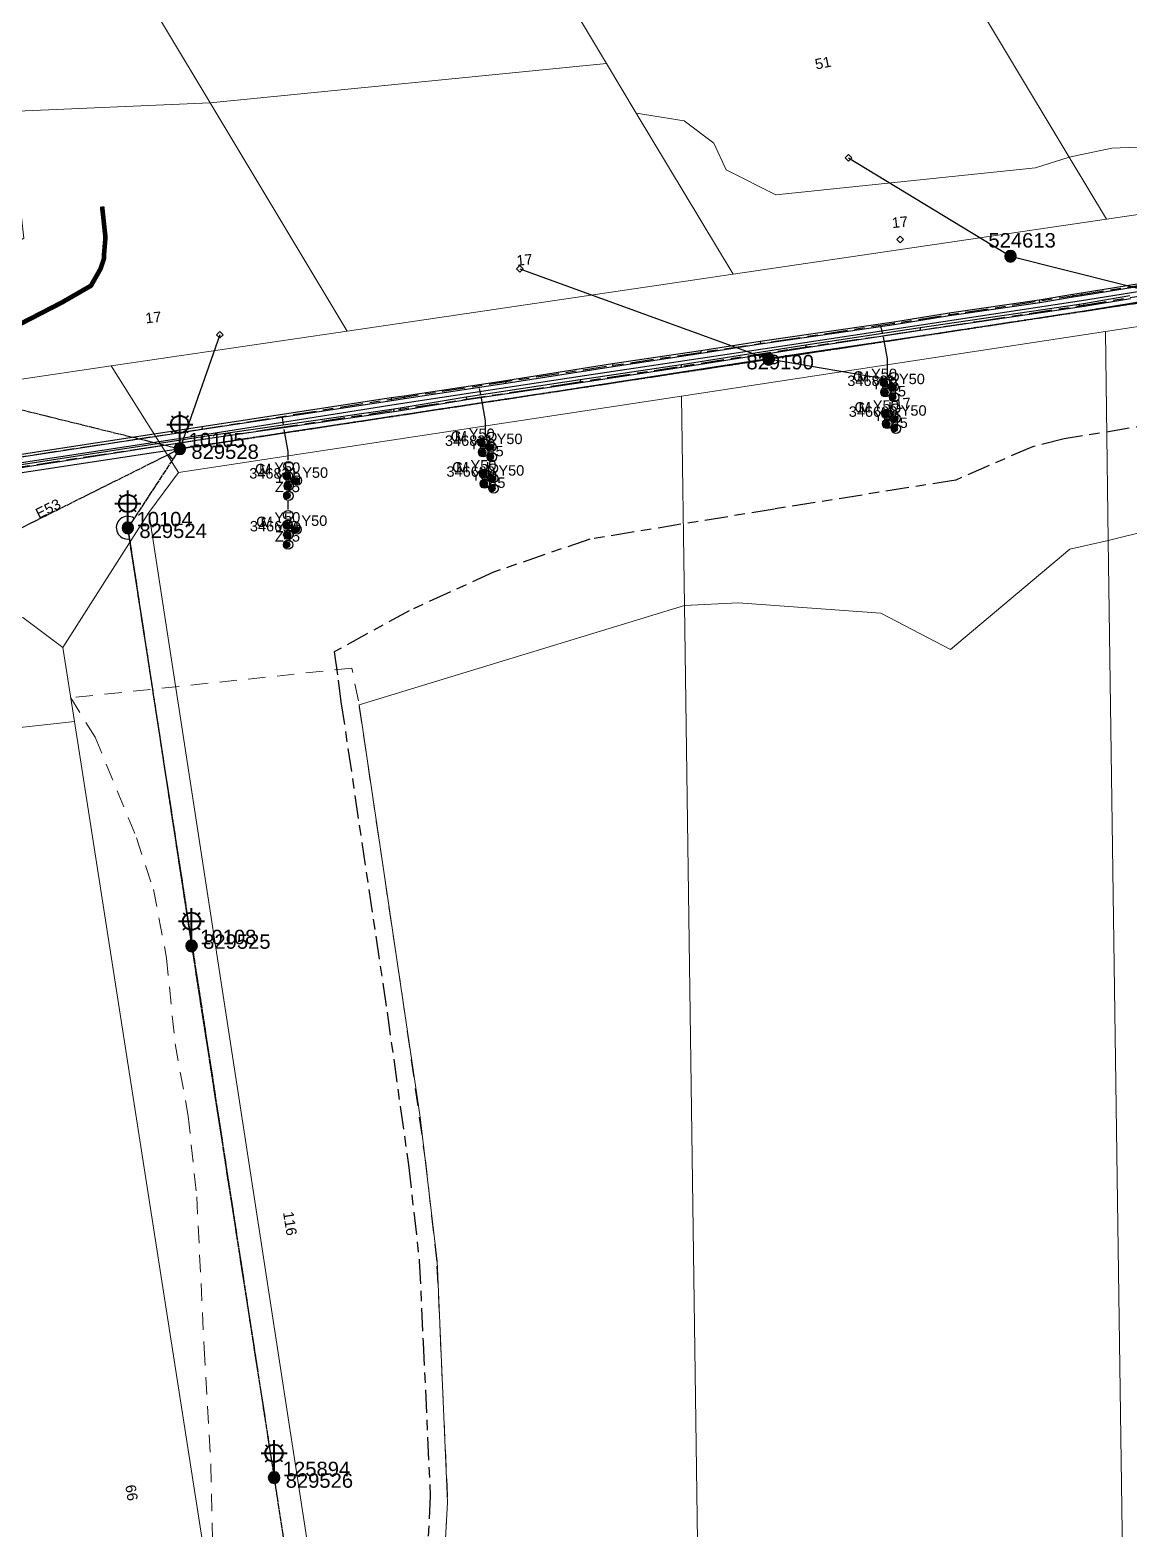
# Model space of a CAD drawing. Header units: metres. Extents: x 301589 to 305563, y 6268713 to 6270518.
# Drawn here: x 304876.7 to 305066.7, y 6269333.4 to 6269592.5 of the extents above; entities that cross this region are included whole.
import ezdxf
from ezdxf.enums import TextEntityAlignment as Align

# ---------------------------------------------------------------- set-up
doc = ezdxf.new("R2010")
doc.units = ezdxf.units.M
for name, pattern in [('Cable Exist OH', [1, 1, 0]), ('Cable Exist UG', [8.2, 4, -1.2, 1.8, -1.2]), ('Dash', [5, 3, -2])]:
    doc.linetypes.add(name, pattern=pattern)
doc.layers.get('0').update_dxf_attribs({"color": 6})
for name, color, linetype in [('_User Miscellaneous12', 7, 'Continuous'), ('Duct_SP_EXT', 7, 'Continuous'), ('Equip_SP_SL_EXT', 7, 'Continuous'), ('Mains_HV_EXT', 1, 'Continuous'), ('Mains_LV_EXT', 5, 'Continuous'), ('Mains_SL_EXT', 3, 'Continuous'), ('Mains_TR_EXT', 6, 'Continuous'), ('Services_SP_EXT', 7, 'Continuous'), ('SupportsOH_SP_TR_HV_LV_SL_EXT', 7, 'Continuous')]:
    doc.layers.add(name, color=color, linetype=linetype)
for name, color, linetype, lineweight in [('Cadastre Developer_SP_EXT', 7, 'Continuous', 5), ('Cadastre Land Parcels_SP_EXT', 7, 'Continuous', 5), ('Cadastre Roads_SP_EXT', 9, 'Continuous', 5)]:
    doc.layers.add(name, color=color, linetype=linetype, lineweight=lineweight)
doc.styles.add('iecARIAL', font='arial.ttf', dxfattribs={"height": 2})
doc.styles.add('POLE_LABEL', font='arial.ttf')
doc.styles.get("Standard").update_dxf_attribs({"font": 'arial.ttf'})
doc.linetypes.add('Cable P UG', pattern='A,6,-0.5,["P",Standard,S=1.7,R=0,X=0.5,Y=-1],-2.9', length=9.4)

# ---------------------------------------------------------------- blocks, each defined once
blk = doc.blocks.new('DUCT_EXT')
blk.add_circle((0, 0.8), 0.8)
at = {"flags": 1}
blk.add_attdef('Z', (0, 0), '', height=0.2, dxfattribs=at)
at = {"flags": 9}
for tag, p in [('DUCT_CODE', (0, 0)), ('XSECT_TYPE', (0, -0.2)), ('STATE', (0, -0.6)), ('FB_REFERENCE', (0, -0.4)), ('NOTES', (0, -0.8))]:
    blk.add_attdef(tag, text='', height=0.2, dxfattribs=at).set_placement(p, align=Align.MIDDLE_LEFT)
blk = doc.blocks.new('SL_LANTERN_EXT')
at = {"lineweight": 40}
for p, q in [((-1.46, 5.68), (-1.06, 5.28)), ((0, 1.97), (0, 6.47)), ((1.46, 5.68), (1.06, 5.28)), ((-2.25, 4.22), (2.25, 4.22)), ((-1.46, 2.76), (-1.06, 3.16)), ((0, 0), (0, 2.72)), ((1.46, 2.76), (1.06, 3.16))]:
    blk.add_line(p, q, dxfattribs=at)
blk.add_circle((0, 4.22), 1.5, dxfattribs=at)
at = {"style": 'iecARIAL', "flags": 8}
blk.add_attdef('ASSET_NUM', (1.5, 1.5), '', height=2.5, dxfattribs=at)
for tag, p, height, flags in [('OPERATING_VOLTAGE', (0.98, -1.65), 0.2, 9), ('ORIENTATION', (0.98, -1.85), 0.2, 9), ('OWNED_BY', (0.98, -2.05), 0.2, 9), ('STATE', (0.98, -2.25), 0.2, 9), ('CONSTRUCTED_VOLTAGE', (0.98, -0.65), 0.2, 9), ('CONTROL_TYPE', (0.98, -0.85), 0.2, 9), ('LANTERN_PURPOSE', (0.98, -1.05), 0.2, 9), ('LANTERN_TYPE', (0.98, -1.25), 0.2, 9), ('NO_PHASES', (0.98, -1.45), 0.2, 9), ('USAGE', (0.98, -2.45), 0.2, 9), ('CEXIST', (0.98, -2.65), 0.2, 9), ('LNUMBER', (2.18, -3.25), 2.5, 8), ('CNEW', (0.98, -2.85), 0.2, 9), ('CNUMBER', (0.98, -3.05), 0.2, 9), ('CREMOVE', (0.98, -3.25), 0.2, 9), ('CREPLACE', (0.98, -3.45), 0.2, 9), ('LKINGHEIGHT', (0.98, -3.65), 0.2, 9), ('LBRACKET', (0.98, -3.85), 0.2, 9), ('LBRACKETVOCAB', (0.98, -4.05), 0.2, 9), ('LCATEGORY', (0.98, -4.25), 0.2, 9), ('LCHARGE1', (0.98, -4.45), 0.2, 9), ('LCHARGE1PERCENT', (0.98, -4.65), 0.2, 9), ('LCHARGE2', (0.98, -4.85), 0.2, 9), ('LCHARGE2PERCENT', (0.98, -5.05), 0.2, 9), ('LCHARGE3', (0.98, -5.25), 0.2, 9), ('LCHARGE3PERCENT', (0.98, -5.45), 0.2, 9), ('LEXIST', (0.98, -5.65), 0.2, 9), ('LLAMP', (0.98, -5.85), 0.2, 9), ('LLAMPVOCAB', (0.98, -6.05), 0.2, 9), ('LMAST', (0.98, -6.25), 0.2, 9), ('LMASTVOCAB', (0.98, -6.45), 0.2, 9), ('LNEW', (0.98, -6.65), 0.2, 9), ('LANTNUMBER', (0.98, -6.85), 0.2, 9), ('LOUTREACH', (0.98, -7.25), 0.2, 9), ('LOUTREACHVOCAB', (0.98, -7.45), 0.2, 9), ('LRATECODE', (0.98, -7.65), 0.2, 9), ('LREMOVE', (0.98, -7.85), 0.2, 9), ('STREETNAME', (0.98, -9.25), 0.2, 9), ('SUBURB', (0.98, -9.45), 0.2, 1), ('LREPLACE', (0.98, -8.05), 0.2, 9), ('LTYPE', (0.98, -8.25), 0.2, 9), ('LTYPEVOCAB', (0.98, -8.45), 0.2, 9), ('LEGEND', (0.98, -8.65), 0.2, 9), ('LOCATION', (0.98, -8.85), 0.2, 9), ('NOTES', (0.98, -9.05), 0.2, 9)]:
    blk.add_attdef(tag, p, '', height=height, dxfattribs=dict(flags=flags))
blk = doc.blocks.new('CCP_EXT')
at = {"flags": 9}
blk.add_attdef('NOTES', text='', height=0.2, dxfattribs=at).set_placement((0, -2), align=Align.MIDDLE_LEFT)
blk.add_wipeout([(0, 0.57), (0.57, 0), (0, -0.57), (-0.57, 0)])
blk.add_lwpolyline([(-0.57, 0), (0, 0.57), (0.57, 0), (0, -0.57), (-0.57, 0)])
at = {"flags": 1}
blk.add_attdef('Z', (0, 0), '', height=0.2, dxfattribs=at)
at = {"flags": 9}
for tag, p in [('CCP_TYPE', (0, 0)), ('CONSTRUCTED_VOLTAGE', (0, -0.2)), ('OPERATING_VOLTAGE', (0, -0.6)), ('ORIENTATION', (0, -0.8)), ('OWNED_BY', (0, -1)), ('STATE', (0, -1.8)), ('NO_PHASES', (0, -0.4)), ('USAGE', (0, -1.2)), ('LEGEND', (0, -1.4)), ('LIFE_SUPPORT', (0, -1.6))]:
    blk.add_attdef(tag, text='', height=0.2, dxfattribs=at).set_placement(p, align=Align.MIDDLE_LEFT)
blk = doc.blocks.new('POLE_EXT')
blk.add_hatch(color=256).paths.add_polyline_path([(-1, 0, 1), (1, 0, 1)])
blk.add_lwpolyline([(-1, 0, 1), (1, 0, 1)], format="xyb", close=True)
for tag, height, flags, p in [('pNumber', 2.5, 8, (-17.84, 2.07)), ('OWNED_BY', 0.2, 9, (1.35, -0.4)), ('SPECIAL_USE', 0.2, 9, (1.35, -0.8)), ('STATE', 0.2, 9, (1.35, -1)), ('cLV', 0.2, 9, (1.35, -1.4)), ('hDepth', 0.2, 9, (1.35, -1.6)), ('hDia', 0.2, 9, (1.35, -1.8)), ('cHV', 0.2, 9, (1.35, -2)), ('PARENT', 0.2, 9, (1.35, -0.6)), ('USAGE', 0.2, 9, (1.35, -1.2)), ('LBRACKET', 0.2, 9, (1.35, -2.2)), ('LExisting', 0.2, 9, (1.35, -2.4)), ('LANTNUMBER', 0.2, 9, (1.35, -2.6)), ('cLinedev', 0.2, 9, (1.35, -3.4)), ('pExisting', 0.2, 9, (1.35, -3.8)), ('pFooting', 0.2, 9, (1.35, -4.4)), ('pNew', 0.2, 9, (1.35, -4.6)), ('pRelocate', 0.2, 9, (1.35, -5)), ('pRemove', 0.2, 9, (1.35, -5.2)), ('LOther', 0.2, 9, (1.35, -2.8)), ('LRemove', 0.2, 9, (1.35, -3)), ('LEGEND', 0.2, 9, (1.35, -3.2)), ('LOCATION', 0.2, 9, (1.35, -3.6)), ('PFNUMBER', 0.2, 9, (1.35, -4)), ('NEWPFNUMBER', 0.2, 9, (1.35, -4.2)), ('pReplace', 0.2, 9, (1.35, -5.4)), ('pStay', 0.2, 9, (1.35, -5.6)), ('pType', 0.2, 9, (1.35, -5.8)), ('cspan', 0.2, 9, (1.35, -6)), ('STREETNAME', 0.2, 9, (1.35, -6.2)), ('SUBURB', 0.2, 9, (1.35, -6.4)), ('OPERATED_BY', 0.2, 9, (1.36, -7.01)), ('NOTES', 0.2, 9, (1.35, -6.6)), ('MAINTAINED_BY', 0.2, 9, (1.36, -6.81))]:
    blk.add_attdef(tag, text='', height=height, dxfattribs=dict(flags=flags)).set_placement(p, align=Align.MIDDLE_LEFT)
at = {"style": 'POLE_LABEL'}
for tag, height, flags, p in [('ASSET_NUM', 2.5, 8, (2, 2)), ('STRUCTURE_PLANT_NUMBER', 0.2, 9, (1.35, 0.03)), ('STREET_CODE', 0.2, 9, (1.35, -0.2))]:
    blk.add_attdef(tag, text='', height=height, dxfattribs=dict(at, flags=flags)).set_placement(p, align=Align.MIDDLE_LEFT)
at = {"flags": 1}
blk.add_attdef('Z', (1.35, -7.33), '', height=0.2, dxfattribs=at)
blk = doc.blocks.new('CABLE_LARGE_EXT')
h = blk.add_hatch(color=256)
edge = h.paths.add_edge_path()
edge.add_arc((0, 0.55), 0.55, 0, 360)
blk.add_circle((0, 0.55), 0.55)
at = {"flags": 1}
blk.add_attdef('Z', (0, 0), '', height=0.2, dxfattribs=at)
at = {"flags": 9}
for tag, p in [('COND_CODE', (0, 0)), ('STATE', (0, -0.4)), ('XSECT_SIZE', (0, -0.6)), ('FB_REFERENCE', (0, -0.2)), ('NOTES', (0, -0.8))]:
    blk.add_attdef(tag, text='', height=0.2, dxfattribs=at).set_placement(p, align=Align.MIDDLE_LEFT)

msp = doc.modelspace()

# ---------------------------------------------------------------- linework, layer by layer
at = {"layer": '_User Miscellaneous12'}
for p, q in [((305075.894, 6269549.888), (305058.464, 6269547.054)), ((305075.971, 6269549.415), (305058.542, 6269546.581)), ((305058.037, 6269545.097), (305030.552, 6269541.032)), ((305051.168, 6269545.85), (305035.581, 6269543.583)), ((305051.242, 6269545.376), (305035.654, 6269543.108)), ((305056.969, 6269546.807), (305051.168, 6269545.85)), ((305051.168, 6269545.85), (305051.205, 6269545.613)), ((305051.242, 6269545.376), (305051.205, 6269545.613)), ((305057.047, 6269546.334), (305051.242, 6269545.376)), ((305058.464, 6269547.054), (305056.969, 6269546.807)), ((305056.969, 6269546.807), (305057.008, 6269546.571)), ((305056.969, 6269546.807), (305057.008, 6269546.571)), ((305057.047, 6269546.334), (305057.008, 6269546.571)), ((305057.047, 6269546.334), (305057.008, 6269546.571)), ((305058.542, 6269546.581), (305057.047, 6269546.334)), ((305058.82, 6269545.212), (305058.037, 6269545.097)), ((305058.037, 6269545.097), (305058.072, 6269544.859)), ((305058.037, 6269545.097), (305058.072, 6269544.859)), ((305058.464, 6269547.054), (305058.503, 6269546.817)), ((305058.542, 6269546.581), (305058.503, 6269546.817)), ((305066.824, 6269546.558), (305058.82, 6269545.212)), ((305058.82, 6269545.212), (305058.857, 6269544.975)), ((305066.903, 6269546.085), (305058.895, 6269544.738)), ((305035.581, 6269543.583), (305026.016, 6269542.024)), ((305035.654, 6269543.108), (305026.089, 6269541.55)), ((305058.107, 6269544.622), (305030.623, 6269540.558)), ((305035.581, 6269543.583), (305035.618, 6269543.346)), ((305035.654, 6269543.108), (305035.618, 6269543.346)), ((305058.107, 6269544.622), (305058.072, 6269544.859)), ((305058.107, 6269544.622), (305058.072, 6269544.859)), ((305058.895, 6269544.738), (305058.107, 6269544.622)), ((305058.895, 6269544.738), (305058.857, 6269544.975)), ((305026.016, 6269542.024), (305002.919, 6269538.694)), ((305026.089, 6269541.55), (305002.991, 6269538.22)), ((305030.552, 6269541.032), (305010.783, 6269538.056)), ((305030.623, 6269540.558), (305010.856, 6269537.582)), ((305026.016, 6269542.024), (305026.053, 6269541.787)), ((305026.089, 6269541.55), (305026.053, 6269541.787)), ((305030.552, 6269541.032), (305030.587, 6269540.795)), ((305030.623, 6269540.558), (305030.587, 6269540.795)), ((305010.783, 6269538.056), (304989.244, 6269534.656)), ((305010.856, 6269537.582), (304989.317, 6269534.181)), ((305002.919, 6269538.694), (304992.645, 6269537.064)), ((305002.991, 6269538.22), (304992.718, 6269536.59)), ((305002.919, 6269538.694), (305002.955, 6269538.457)), ((305002.991, 6269538.22), (305002.955, 6269538.457)), ((305010.783, 6269538.056), (305010.82, 6269537.819)), ((305010.856, 6269537.582), (305010.82, 6269537.819)), ((304977.412, 6269534.797), (304958.92, 6269531.892)), ((304992.645, 6269537.064), (304977.412, 6269534.797)), ((304977.412, 6269534.797), (304977.448, 6269534.56)), ((304992.718, 6269536.59), (304977.485, 6269534.323)), ((304992.645, 6269537.064), (304992.682, 6269536.827)), ((304992.718, 6269536.59), (304992.682, 6269536.827)), ((304977.485, 6269534.323), (304958.993, 6269531.418)), ((304989.244, 6269534.656), (304971.815, 6269532.034)), ((304989.317, 6269534.181), (304971.887, 6269531.56)), ((304977.485, 6269534.323), (304977.448, 6269534.56)), ((304989.244, 6269534.656), (304989.281, 6269534.418)), ((304989.317, 6269534.181), (304989.281, 6269534.418)), ((304958.92, 6269531.892), (304941.388, 6269529.253)), ((304958.993, 6269531.418), (304941.46, 6269528.779)), ((304971.815, 6269532.034), (304952.117, 6269529.058)), ((304971.887, 6269531.56), (304952.192, 6269528.584)), ((304958.92, 6269531.892), (304958.956, 6269531.655)), ((304958.993, 6269531.418), (304958.956, 6269531.655)), ((304971.815, 6269532.034), (304971.851, 6269531.797)), ((304971.887, 6269531.56), (304971.851, 6269531.797)), ((304939.153, 6269528.917), (304906.419, 6269523.957)), ((304939.577, 6269527.004), (304906.49, 6269522.186)), ((304939.224, 6269528.442), (304906.491, 6269523.482)), ((304941.388, 6269529.253), (304939.153, 6269528.917)), ((304939.153, 6269528.917), (304939.188, 6269528.679)), ((304939.224, 6269528.442), (304939.188, 6269528.679)), ((304941.46, 6269528.779), (304939.224, 6269528.442)), ((304940.676, 6269527.184), (304939.577, 6269527.004)), ((304939.577, 6269527.004), (304939.613, 6269526.766)), ((304952.117, 6269529.058), (304940.676, 6269527.184)), ((304940.676, 6269527.184), (304940.715, 6269526.947)), ((304940.676, 6269527.184), (304940.715, 6269526.947)), ((304940.754, 6269526.71), (304940.715, 6269526.947)), ((304940.754, 6269526.71), (304940.715, 6269526.947)), ((304952.192, 6269528.584), (304940.754, 6269526.71)), ((304941.388, 6269529.253), (304941.424, 6269529.016)), ((304941.388, 6269529.253), (304941.424, 6269529.016)), ((304941.46, 6269528.779), (304941.424, 6269529.016)), ((304941.46, 6269528.779), (304941.424, 6269529.016)), ((304952.117, 6269529.058), (304952.154, 6269528.821)), ((304952.192, 6269528.584), (304952.154, 6269528.821)), ((304939.65, 6269526.529), (304906.561, 6269521.711)), ((304939.65, 6269526.529), (304939.613, 6269526.766)), ((304940.754, 6269526.71), (304939.65, 6269526.529)), ((304906.49, 6269522.186), (304838.161, 6269511.625)), ((304906.419, 6269523.957), (304853.067, 6269515.738)), ((304906.491, 6269523.482), (304853.14, 6269515.264)), ((304906.419, 6269523.957), (304906.455, 6269523.72)), ((304906.491, 6269523.482), (304906.455, 6269523.72)), ((304906.49, 6269522.186), (304906.526, 6269521.948)), ((304906.561, 6269521.711), (304906.526, 6269521.948)), ((304906.561, 6269521.711), (304838.288, 6269511.158))]:
    msp.add_line(p, q, dxfattribs=at)
at = {"layer": '_User Miscellaneous12', "const_width": 0.8}
msp.add_lwpolyline([(304874.64, 6269541.525), (304882.245, 6269545.448), (304887.231, 6269548.326), (304888.919, 6269551.301), (304889.504, 6269553.116), (304889.504, 6269553.876), (304889.738, 6269556.686), (304889.162, 6269562.024)], dxfattribs=at)
at = {"layer": 'Cadastre Developer_SP_EXT', "linetype": 'Dash'}
msp.add_lwpolyline([(304948.102, 6269323.948), (304948.892, 6269339.102), (304947.658, 6269365.813), (304947.004, 6269379.654), (304945.096, 6269396.656), (304941.394, 6269423.142), (304933.464, 6269476.559), (304932.326, 6269482.211), (304883.742, 6269477.087), (304883.742, 6269477.087), (304887.96, 6269470.26), (304895.111, 6269452.87), (304898.037, 6269443.931), (304900.311, 6269432.067), (304901.773, 6269417.277), (304904.05, 6269404.763), (304905.512, 6269390.786), (304906.813, 6269364.62), (304907.951, 6269344.467), (304908.275, 6269330.489)], dxfattribs=at)
at = {"layer": 'Cadastre Land Parcels_SP_EXT', "linetype": 'Continuous'}
for points in [[(305063.729, 6269572.098), (305095.943, 6269573.345), (305124.281, 6269577.32), (304958.352, 6269853.238), (304917.743, 6269847.216), (304892.433, 6269843.456), (305056.331, 6269570.537), (305063.729, 6269572.098)], [(305050.486, 6269568.7), (305056.331, 6269570.537), (304892.433, 6269843.456), (304853.04, 6269837.57), (304828.09, 6269833.883), (304976.357, 6269586.755), (304981.502, 6269578.179), (304989.751, 6269576.814), (304994.933, 6269572.947), (304997.024, 6269568.372), (305005.629, 6269564.058), (305050.486, 6269568.7)], [(304976.357, 6269586.755), (304828.09, 6269833.883), (304761.275, 6269823.891), (304907.817, 6269579.92), (304976.357, 6269586.755)], [(304875.652, 6269556.538), (304873.209, 6269578.424), (304907.817, 6269579.92), (304761.275, 6269823.891), (304755.995, 6269823.105), (304695.147, 6269814.01), (304856.843, 6269544.42), (304875.652, 6269556.538)], [(304998.223, 6269550.31), (304981.502, 6269578.179), (304976.357, 6269586.755), (304907.817, 6269579.92), (304931.503, 6269540.487), (304998.223, 6269550.31)], [(304890.741, 6269534.482), (304931.503, 6269540.487), (304907.817, 6269579.92), (304873.209, 6269578.424), (304875.652, 6269556.538), (304856.843, 6269544.42), (304865.073, 6269530.699), (304890.741, 6269534.482)], [(304997.024, 6269568.372), (304994.933, 6269572.947), (304989.751, 6269576.814), (304981.502, 6269578.179), (304998.223, 6269550.31), (305062.766, 6269559.82), (305056.331, 6269570.537), (305050.486, 6269568.7), (305005.629, 6269564.058), (304997.024, 6269568.372)], [(305128.919, 6269569.608), (305127.373, 6269572.179), (305124.281, 6269577.32), (305095.943, 6269573.345), (305063.729, 6269572.098), (305056.331, 6269570.537), (305062.766, 6269559.82), (305128.919, 6269569.608)], [(305136.336, 6269522.455), (305135.932, 6269551.597), (305062.592, 6269540.429), (305063.099, 6269504.251), (305136.336, 6269522.455)], [(305056.42, 6269502.781), (305063.099, 6269504.251), (305062.592, 6269540.429), (304989.319, 6269529.224), (304989.822, 6269493.052), (304999.12, 6269493.504), (305023.785, 6269491.708), (305035.832, 6269485.452), (305056.42, 6269502.781)], [(304943.914, 6269284.199), (304948.074, 6269323.237), (304948.857, 6269338.007), (304947.062, 6269379.672), (304944.131, 6269404.559), (304933.597, 6269475.858), (304989.822, 6269493.052), (304989.319, 6269529.224), (304902.345, 6269516.043), (304897.244, 6269509.119), (304937.326, 6269248.502), (304943.914, 6269284.199)], [(305139.832, 6269270.68), (305136.973, 6269476.566), (305136.336, 6269522.455), (305063.099, 6269504.251), (305066.526, 6269259.518), (305139.832, 6269270.68)], [(305063.099, 6269504.251), (305056.42, 6269502.781), (305035.832, 6269485.452), (305023.785, 6269491.708), (304999.12, 6269493.504), (304989.822, 6269493.052), (304993.231, 6269248.339), (305066.526, 6269259.518), (305063.099, 6269504.251)], [(304812.415, 6269465.02), (304811.806, 6269468.974), (304809.97, 6269480.906), (304875.481, 6269490.973), (304882.383, 6269485.805), (304884.383, 6269472.978), (304812.415, 6269465.02)], [(304993.231, 6269248.339), (304989.822, 6269493.052), (304933.597, 6269475.858), (304944.131, 6269404.559), (304947.062, 6269379.672), (304948.857, 6269338.007), (304948.074, 6269323.237), (304943.914, 6269284.199), (304937.326, 6269248.502), (304937.355, 6269248.315), (304936.13, 6269239.663), (304993.231, 6269248.339)], [(304912.674, 6269210.476), (304918.82, 6269252.138), (304884.383, 6269472.978), (304812.415, 6269465.02), (304853.071, 6269200.766), (304912.674, 6269210.476)]]:
    msp.add_lwpolyline(points, close=True, dxfattribs=at)
at = {"layer": 'Cadastre Roads_SP_EXT', "linetype": 'Continuous'}
msp.add_lwpolyline([(304907.431, 6269043.985), (304917.736, 6269114.24), (304926.933, 6269176.951), (304936.13, 6269239.663), (304937.355, 6269248.315), (304937.326, 6269248.502), (304897.244, 6269509.119), (304889.245, 6269496.571), (304882.383, 6269485.805), (304884.383, 6269472.978), (304918.82, 6269252.138), (304912.674, 6269210.476), (304899.988, 6269124.482), (304886.807, 6269035.136)], dxfattribs=at)
at = {"layer": 'Duct_SP_EXT'}
for p, q in [((305075.894, 6269549.888), (305058.464, 6269547.054)), ((305075.971, 6269549.415), (305058.542, 6269546.581)), ((305058.037, 6269545.097), (305030.552, 6269541.032)), ((305051.168, 6269545.85), (305035.581, 6269543.583)), ((305051.242, 6269545.376), (305035.654, 6269543.108)), ((305056.969, 6269546.807), (305051.168, 6269545.85)), ((305051.168, 6269545.85), (305051.205, 6269545.613)), ((305051.242, 6269545.376), (305051.205, 6269545.613)), ((305057.047, 6269546.334), (305051.242, 6269545.376)), ((305058.464, 6269547.054), (305056.969, 6269546.807)), ((305056.969, 6269546.807), (305057.008, 6269546.571)), ((305056.969, 6269546.807), (305057.008, 6269546.571)), ((305057.047, 6269546.334), (305057.008, 6269546.571)), ((305057.047, 6269546.334), (305057.008, 6269546.571)), ((305058.542, 6269546.581), (305057.047, 6269546.334)), ((305058.82, 6269545.212), (305058.037, 6269545.097)), ((305058.037, 6269545.097), (305058.072, 6269544.859)), ((305058.037, 6269545.097), (305058.072, 6269544.859)), ((305058.464, 6269547.054), (305058.503, 6269546.817)), ((305058.542, 6269546.581), (305058.503, 6269546.817)), ((305066.824, 6269546.558), (305058.82, 6269545.212)), ((305058.82, 6269545.212), (305058.857, 6269544.975)), ((305066.903, 6269546.085), (305058.895, 6269544.738)), ((305035.581, 6269543.583), (305026.016, 6269542.024)), ((305035.654, 6269543.108), (305026.089, 6269541.55)), ((305058.107, 6269544.622), (305030.623, 6269540.558)), ((305035.581, 6269543.583), (305035.618, 6269543.346)), ((305035.654, 6269543.108), (305035.618, 6269543.346)), ((305058.107, 6269544.622), (305058.072, 6269544.859)), ((305058.107, 6269544.622), (305058.072, 6269544.859)), ((305058.895, 6269544.738), (305058.107, 6269544.622)), ((305058.895, 6269544.738), (305058.857, 6269544.975)), ((305026.016, 6269542.024), (305002.919, 6269538.694)), ((305026.089, 6269541.55), (305002.991, 6269538.22)), ((305030.552, 6269541.032), (305010.783, 6269538.056)), ((305030.623, 6269540.558), (305010.856, 6269537.582)), ((305026.016, 6269542.024), (305026.053, 6269541.787)), ((305026.089, 6269541.55), (305026.053, 6269541.787)), ((305030.552, 6269541.032), (305030.587, 6269540.795)), ((305030.623, 6269540.558), (305030.587, 6269540.795)), ((305010.783, 6269538.056), (304989.244, 6269534.656)), ((305010.856, 6269537.582), (304989.317, 6269534.181)), ((305002.919, 6269538.694), (304992.645, 6269537.064)), ((305002.991, 6269538.22), (304992.718, 6269536.59)), ((305002.919, 6269538.694), (305002.955, 6269538.457)), ((305002.991, 6269538.22), (305002.955, 6269538.457)), ((305010.783, 6269538.056), (305010.82, 6269537.819)), ((305010.856, 6269537.582), (305010.82, 6269537.819)), ((304977.412, 6269534.797), (304958.92, 6269531.892)), ((304992.645, 6269537.064), (304977.412, 6269534.797)), ((304977.412, 6269534.797), (304977.448, 6269534.56)), ((304992.718, 6269536.59), (304977.485, 6269534.323)), ((304992.645, 6269537.064), (304992.682, 6269536.827)), ((304992.718, 6269536.59), (304992.682, 6269536.827)), ((304977.485, 6269534.323), (304958.993, 6269531.418)), ((304989.244, 6269534.656), (304971.815, 6269532.034)), ((304989.317, 6269534.181), (304971.887, 6269531.56)), ((304977.485, 6269534.323), (304977.448, 6269534.56)), ((304989.244, 6269534.656), (304989.281, 6269534.418)), ((304989.317, 6269534.181), (304989.281, 6269534.418)), ((304958.92, 6269531.892), (304941.388, 6269529.253)), ((304958.993, 6269531.418), (304941.46, 6269528.779)), ((304971.815, 6269532.034), (304952.117, 6269529.058)), ((304971.887, 6269531.56), (304952.192, 6269528.584)), ((304958.92, 6269531.892), (304958.956, 6269531.655)), ((304958.993, 6269531.418), (304958.956, 6269531.655)), ((304971.815, 6269532.034), (304971.851, 6269531.797)), ((304971.887, 6269531.56), (304971.851, 6269531.797)), ((304939.153, 6269528.917), (304906.419, 6269523.957)), ((304939.577, 6269527.004), (304906.49, 6269522.186)), ((304939.224, 6269528.442), (304906.491, 6269523.482)), ((304941.388, 6269529.253), (304939.153, 6269528.917)), ((304939.153, 6269528.917), (304939.188, 6269528.679)), ((304939.224, 6269528.442), (304939.188, 6269528.679)), ((304941.46, 6269528.779), (304939.224, 6269528.442)), ((304940.676, 6269527.184), (304939.577, 6269527.004)), ((304939.577, 6269527.004), (304939.613, 6269526.766)), ((304952.117, 6269529.058), (304940.676, 6269527.184)), ((304940.676, 6269527.184), (304940.715, 6269526.947)), ((304940.676, 6269527.184), (304940.715, 6269526.947)), ((304940.754, 6269526.71), (304940.715, 6269526.947)), ((304940.754, 6269526.71), (304940.715, 6269526.947)), ((304952.192, 6269528.584), (304940.754, 6269526.71)), ((304941.388, 6269529.253), (304941.424, 6269529.016)), ((304941.388, 6269529.253), (304941.424, 6269529.016)), ((304941.46, 6269528.779), (304941.424, 6269529.016)), ((304941.46, 6269528.779), (304941.424, 6269529.016)), ((304952.117, 6269529.058), (304952.154, 6269528.821)), ((304952.192, 6269528.584), (304952.154, 6269528.821)), ((304939.65, 6269526.529), (304906.561, 6269521.711)), ((304939.65, 6269526.529), (304939.613, 6269526.766)), ((304940.754, 6269526.71), (304939.65, 6269526.529)), ((304906.49, 6269522.186), (304838.161, 6269511.625)), ((304906.419, 6269523.957), (304853.067, 6269515.738)), ((304906.491, 6269523.482), (304853.14, 6269515.264)), ((304906.419, 6269523.957), (304906.455, 6269523.72)), ((304906.491, 6269523.482), (304906.455, 6269523.72)), ((304906.49, 6269522.186), (304906.526, 6269521.948)), ((304906.561, 6269521.711), (304906.526, 6269521.948)), ((304906.561, 6269521.711), (304838.288, 6269511.158))]:
    msp.add_line(p, q, dxfattribs=at)
for points in [[(305024.068, 6269540.207), (305023.854, 6269541.155)], [(305024.924, 6269532.538), (305024.924, 6269535.696), (305024.252, 6269539.505)], [(304954.613, 6269529.543), (304954.399, 6269530.582)], [(304955.407, 6269522.271), (304955.407, 6269524.961), (304954.766, 6269528.871)], [(305025.402, 6269527.076), (305025.405, 6269528.196)], [(304920.542, 6269524.257), (304920.328, 6269525.479)], [(304921.306, 6269518.145), (304921.306, 6269519.643), (304920.603, 6269523.493)], [(304955.855, 6269516.717), (304955.858, 6269517.838)], [(304921.304, 6269509.621), (304921.304, 6269511.091)]]:
    msp.add_lwpolyline(points, dxfattribs=at)
at = {"layer": 'Mains_HV_EXT', "linetype": 'Cable Exist OH'}
for points in [[(304724.536, 6269526.404), (304789.234, 6269529.455), (304819.415, 6269519.341), (304865.444, 6269529.282), (304902.592, 6269520.135)], [(304902.592, 6269520.135), (304893.604, 6269506.471)], [(304893.604, 6269506.471), (304904.618, 6269434.229), (304918.899, 6269342.195), (304933.225, 6269248.245)]]:
    msp.add_lwpolyline(points, dxfattribs=at)
at = {"layer": 'Mains_HV_EXT', "linetype": 'Cable Exist UG'}
msp.add_lwpolyline([(305074.802, 6269524.994), (305055.493, 6269521.843), (305049.995, 6269520.484), (305036.713, 6269514.721), (305005.404, 6269509.716), (304973.461, 6269504.503), (304956.814, 6269498.801), (304942.242, 6269492.143), (304929.252, 6269485.007), (304929.986, 6269480.12), (304929.986, 6269480.12), (304930.451, 6269476.415), (304938.424, 6269422.712), (304942.113, 6269396.336), (304943.986, 6269379.745), (304944.662, 6269365.639), (304945.89, 6269339.131), (304945.079, 6269323.726)], dxfattribs=at)
at = {"layer": 'Mains_HV_EXT', "linetype": 'Continuous'}
for points in [[(304900.68, 6269519.183, 0.1423448), (304901.442, 6269518.345)], [(304894.692, 6269508.125, 1.4723451), (304893.901, 6269504.539)]]:
    msp.add_lwpolyline(points, format="xyb", dxfattribs=at)
at = {"layer": 'Mains_LV_EXT', "linetype": 'Cable Exist OH'}
for points in [[(305004.373, 6269535.614), (305074.575, 6269546.307)], [(304902.592, 6269520.135), (305004.373, 6269535.614)], [(304859.486, 6269498.628), (304902.592, 6269520.135)]]:
    msp.add_lwpolyline(points, dxfattribs=at)
at = {"layer": 'Mains_SL_EXT', "linetype": 'Cable Exist OH'}
for points in [[(304902.592, 6269520.135), (304893.604, 6269506.471)], [(304904.71, 6269434.544), (304893.604, 6269506.471)], [(304904.71, 6269434.263), (304918.889, 6269342.263)]]:
    msp.add_lwpolyline(points, dxfattribs=at)

# ---------------------------------------------------------------- block references
at = {"layer": 'Duct_SP_EXT', "rotation": 269.9999999999998}
for p in [(305023.658, 6269531.617), (305025.168, 6269532.549), (305023.764, 6269529.917), (305025.199, 6269530.838), (305025.288, 6269529.051), (305023.961, 6269526.163), (305025.472, 6269527.095), (305024.067, 6269524.463), (305025.502, 6269525.384), (305025.592, 6269523.596), (304954.111, 6269521.259), (304955.621, 6269522.19), (304954.217, 6269519.558), (304955.652, 6269520.479), (304955.741, 6269518.692), (304920.578, 6269517.132), (304954.414, 6269515.804), (304955.925, 6269516.736), (304920.498, 6269515.422), (304920.605, 6269513.722), (304922.039, 6269514.643), (304954.52, 6269514.104), (304955.955, 6269515.025), (304956.045, 6269513.238), (304920.578, 6269512.004), (304920.516, 6269508.682), (304920.436, 6269506.973), (304921.977, 6269506.194), (304920.516, 6269503.555), (304920.543, 6269505.273)]:
    msp.add_blockref('DUCT_EXT', p, dxfattribs=at)
at = {"layer": 'Duct_SP_EXT'}
for p in [(305025.81, 6269528.546), (305024.645, 6269525.561), (305024.782, 6269523.876), (305026.174, 6269524.792), (304954.795, 6269520.656), (305026.113, 6269523.092), (304954.932, 6269518.971), (304956.263, 6269518.187), (304956.324, 6269519.887), (304921.182, 6269514.82), (304921.32, 6269513.135), (304922.712, 6269514.051), (304955.098, 6269515.202), (304955.235, 6269513.517), (304956.627, 6269514.433), (304921.1, 6269511.499), (304956.566, 6269512.733), (304921.1, 6269506.31), (304922.658, 6269505.595), (304921.069, 6269503.005), (304921.246, 6269504.66)]:
    msp.add_blockref('CABLE_LARGE_EXT', p, dxfattribs=at)
at = {"layer": 'Equip_SP_SL_EXT'}
ref = msp.add_blockref('SL_LANTERN_EXT', (304902.592, 6269520.135), dxfattribs=at)
ref.add_attrib('ASSET_NUM', '10105', dxfattribs={"layer": '0', "height": 2.5, "rotation": 0.01804, "style": 'iecARIAL'}).set_placement((304904.092, 6269521.635), align=Align.MIDDLE_LEFT)
ref = msp.add_blockref('SL_LANTERN_EXT', (304893.604, 6269506.471), dxfattribs=at)
ref.add_attrib('ASSET_NUM', '10104', dxfattribs={"layer": '0', "height": 2.5, "rotation": 359.98466, "style": 'iecARIAL'}).set_placement((304895.104, 6269507.971), align=Align.MIDDLE_LEFT)
ref = msp.add_blockref('SL_LANTERN_EXT', (304904.618, 6269434.229), dxfattribs=at)
ref.add_attrib('ASSET_NUM', '10108', dxfattribs={"layer": '0', "height": 2.5, "rotation": 0.04079, "style": 'iecARIAL'}).set_placement((304906.118, 6269435.729), align=Align.MIDDLE_LEFT)
ref = msp.add_blockref('SL_LANTERN_EXT', (304918.889, 6269342.263), dxfattribs=at)
ref.add_attrib('ASSET_NUM', '125894', dxfattribs={"layer": '0', "height": 2.5, "rotation": 0.0266, "style": 'iecARIAL'}).set_placement((304920.389, 6269343.763), align=Align.MIDDLE_LEFT)
at = {"layer": 'SupportsOH_SP_TR_HV_LV_SL_EXT'}
ref = msp.add_blockref('POLE_EXT', (305046.191, 6269553.424), dxfattribs=at)
ref.add_attrib('ASSET_NUM', '524613', dxfattribs={"layer": '0', "height": 2.5, "style": 'POLE_LABEL'}).set_placement((305048.191, 6269554.174), align=Align.BOTTOM_CENTER)
ref = msp.add_blockref('POLE_EXT', (305004.373, 6269535.614), dxfattribs=dict(at, rotation=0.04501788817599103))
ref.add_attrib('ASSET_NUM', '829190', dxfattribs={"layer": '0', "height": 2.5, "rotation": 0.04277, "style": 'POLE_LABEL'}).set_placement((305006.373, 6269536.364), align=Align.TOP_CENTER)
ref = msp.add_blockref('POLE_EXT', (304902.592, 6269520.135), dxfattribs=at)
ref.add_attrib('ASSET_NUM', '829528', dxfattribs={"layer": '0', "height": 2.5, "style": 'POLE_LABEL'}).set_placement((304904.592, 6269520.885), align=Align.TOP_LEFT)
ref = msp.add_blockref('POLE_EXT', (304893.606, 6269506.457), dxfattribs=at)
ref.add_attrib('ASSET_NUM', '829524', dxfattribs={"layer": '0', "height": 2.5, "style": 'POLE_LABEL'}).set_placement((304895.606, 6269507.207), align=Align.TOP_LEFT)
ref = msp.add_blockref('POLE_EXT', (304904.624, 6269434.194), dxfattribs=at)
ref.add_attrib('ASSET_NUM', '829525', dxfattribs={"layer": '0', "height": 2.5, "style": 'POLE_LABEL'}).set_placement((304906.624, 6269434.944), align=Align.MIDDLE_LEFT)
ref = msp.add_blockref('POLE_EXT', (304918.889, 6269342.263), dxfattribs=at)
ref.add_attrib('ASSET_NUM', '829526', dxfattribs={"layer": '0', "height": 2.5, "style": 'POLE_LABEL'}).set_placement((304920.889, 6269343.013), align=Align.TOP_LEFT)

# ---------------------------------------------------------------- texts
at = {"layer": 'Defpoints'}
for s, rotation, p in [('51', 11.0463, (305012.581, 6269585.697)), ('17', 6.04003, (305025.774, 6269558.276)), ('17', 6.03457, (304960.885, 6269551.757)), ('17', 6.03787, (304896.722, 6269541.805)), ('17', 6.30292, (305026.299, 6269526.92)), ('116', 279.04025, (304920.426, 6269388.128)), ('66', 279.18214, (304893.15, 6269340.888))]:
    msp.add_text(s, height=1.8, rotation=rotation, dxfattribs=at).set_placement(p)
at = {"layer": 'Duct_SP_EXT'}
for s, p in [('346831', (305017.971, 6269530.996)), ('C', (305018.963, 6269531.739)), ('M', (305019.672, 6269531.739)), ('346690', (305018.23, 6269525.659)), ('C', (305019.222, 6269526.403)), ('M', (305019.93, 6269526.403)), ('Y50', (305022.392, 6269526.733)), ('Y50', (305027.209, 6269525.854)), ('Y50', (305022.484, 6269524.956)), ('Z45', (305024.097, 6269523.734)), ('346831', (304948.424, 6269520.637)), ('C', (304949.416, 6269521.381)), ('M', (304950.125, 6269521.381)), ('Y50', (304952.542, 6269521.829)), ('Y50', (304952.633, 6269520.052)), ('Y50', (304957.359, 6269520.949)), ('Z45', (304954.246, 6269518.829)), ('346831', (304914.59, 6269514.989)), ('C', (304915.582, 6269515.733)), ('M', (304916.29, 6269515.733)), ('Y50', (304918.929, 6269515.992)), ('Y50', (304923.747, 6269515.113)), ('346690', (304948.683, 6269515.3)), ('C', (304949.675, 6269516.044)), ('M', (304950.383, 6269516.044)), ('Y50', (304952.845, 6269516.374)), ('Y50', (304957.662, 6269515.495)), ('Y50', (304919.021, 6269514.216)), ('Z45', (304919.028, 6269512.635)), ('Y50', (304952.937, 6269514.598)), ('Z45', (304954.55, 6269513.375)), ('Y50', (304918.937, 6269507.374)), ('346690', (304914.703, 6269505.853)), ('C', (304915.783, 6269506.604)), ('M', (304916.534, 6269506.622)), ('Y50', (304919.065, 6269505.65)), ('Y50', (304923.611, 6269506.805)), ('Z45', (304919.028, 6269504.092))]:
    msp.add_text(s, height=1.8, dxfattribs=at).set_placement(p)
at = {"layer": 'Mains_LV_EXT'}
msp.add_text('E53', height=1.8, rotation=26.51604, dxfattribs=at).set_placement((304878.225, 6269507.978))

# ---------------------------------------------------------------- next in the draw order: block references
at = {"layer": 'Services_SP_EXT'}
for p in [(305018.195, 6269570.437), (304961.365, 6269551.241), (304909.518, 6269539.857), (305025.943, 6269531.91)]:
    msp.add_blockref('CCP_EXT', p, dxfattribs=at)
at = {"layer": 'Services_SP_EXT', "rotation": 90.0000000000002}
msp.add_blockref('CCP_EXT', (305027.137, 6269556.325), dxfattribs=at)

# ---------------------------------------------------------------- next in the draw order: block references
at = {"layer": 'Services_SP_EXT'}
for p in [(305018.195, 6269570.437), (304961.365, 6269551.241), (304909.518, 6269539.857), (305025.943, 6269531.91)]:
    msp.add_blockref('CCP_EXT', p, dxfattribs=at)
at = {"layer": 'Services_SP_EXT', "rotation": 90.0000000000002}
msp.add_blockref('CCP_EXT', (305027.137, 6269556.325), dxfattribs=at)

# ---------------------------------------------------------------- next in the draw order: linework, layer by layer
at = {"layer": 'Cadastre Roads_SP_EXT', "linetype": 'Continuous'}
msp.add_lwpolyline([(305259.965, 6269588.862), (305194.04, 6269579.192), (305128.919, 6269569.608), (305062.766, 6269559.82), (304998.223, 6269550.31), (304931.503, 6269540.487), (304890.741, 6269534.482), (304896.495, 6269525.339), (304902.345, 6269516.043), (304989.319, 6269529.224), (305062.592, 6269540.429), (305135.932, 6269551.597), (305209.248, 6269562.795), (305209.434, 6269552.298), (305209.602, 6269539.994), (305212.079, 6269539.882), (305212.451, 6269539.868), (305212.823, 6269539.862), (305213.196, 6269539.862), (305213.569, 6269539.868), (305213.942, 6269539.882), (305214.314, 6269539.901), (305214.686, 6269539.928)], dxfattribs=at)
at = {"layer": 'Mains_HV_EXT', "linetype": 'Cable P UG'}
for points in [[(304459.466, 6269439.788), (304530.263, 6269450.459), (304592.425, 6269459.863), (304613.951, 6269463.717), (304641.674, 6269467.664), (304659.631, 6269470.391), (304743.499, 6269482.144), (304760.532, 6269484.778), (304773.239, 6269486.96), (304837.07, 6269511.966), (304906.162, 6269522.48), (304940.01, 6269527.839), (304972.536, 6269532.821), (305006.101, 6269537.804), (305058.476, 6269545.797), (305135.194, 6269558.019), (305145.436, 6269559.522), (305183.137, 6269565.069), (305209.267, 6269568.829), (305222.152, 6269570.522)], [(304853.68, 6269512.765), (304898.044, 6269519.486), (304907.915, 6269520.953), (304919.192, 6269522.695), (304961.742, 6269529.158), (304968.542, 6269530.197), (305008.003, 6269536.308), (305026.702, 6269539.058), (305041.434, 6269541.289), (305058.949, 6269543.979), (305076.122, 6269546.79), (305129.772, 6269555.07), (305176.15, 6269561.975), (305196.381, 6269564.786), (305227.299, 6269569.552)]]:
    msp.add_lwpolyline(points, dxfattribs=at)
at = {"layer": 'Mains_SL_EXT', "linetype": 'Cable Exist OH'}
msp.add_lwpolyline([(305074.575, 6269546.307), (305004.373, 6269535.614), (304902.592, 6269520.135)], dxfattribs=at)
at = {"layer": 'Mains_TR_EXT', "linetype": 'Cable Exist UG'}
for points in [[(304459.317, 6269440.777), (304530.114, 6269451.448), (304592.262, 6269460.85), (304613.792, 6269464.705), (304641.528, 6269468.654), (304659.486, 6269471.38), (304743.353, 6269483.133), (304760.371, 6269485.765), (304772.969, 6269487.928), (304836.809, 6269512.937), (304906.008, 6269523.468), (304939.856, 6269528.827), (304972.387, 6269533.81), (305005.952, 6269538.793), (305058.322, 6269546.785), (305135.043, 6269559.008), (305145.291, 6269560.512), (305182.993, 6269566.059), (305209.131, 6269569.82), (305222.012, 6269571.512)], [(304853.527, 6269513.753), (304897.896, 6269520.475), (304907.766, 6269521.942), (304919.041, 6269523.684), (304961.591, 6269530.147), (304968.39, 6269531.185), (305007.854, 6269537.297), (305026.555, 6269540.047), (305041.283, 6269542.278), (305058.792, 6269544.967), (305075.965, 6269547.778), (305129.623, 6269556.059), (305176.008, 6269562.964), (305196.236, 6269565.776), (305227.159, 6269570.542)]]:
    msp.add_lwpolyline(points, dxfattribs=at)
at = {"layer": 'Services_SP_EXT'}
for points in [[(305018.195, 6269570.437), (305046.191, 6269553.424), (305074.575, 6269546.307)], [(304961.365, 6269551.241), (305004.373, 6269535.614)], [(304909.518, 6269539.857), (304902.592, 6269520.135)], [(305025.943, 6269531.91), (305004.373, 6269535.614)]]:
    msp.add_lwpolyline(points, dxfattribs=at)

# ---------------------------------------------------------------- next in the draw order: block references
at = {"layer": 'Duct_SP_EXT'}
for p in [(305024.342, 6269531.015), (305024.479, 6269529.33), (305025.871, 6269530.246)]:
    msp.add_blockref('CABLE_LARGE_EXT', p, dxfattribs=at)

# ---------------------------------------------------------------- next in the draw order: texts
for s, p in [('Y50', (305022.089, 6269532.187)), ('Y50', (305022.18, 6269530.411)), ('Y50', (305026.906, 6269531.308)), ('Z45', (305023.793, 6269529.188))]:
    msp.add_text(s, height=1.8, dxfattribs=at).set_placement(p)

doc.saveas('drawing.dxf')
